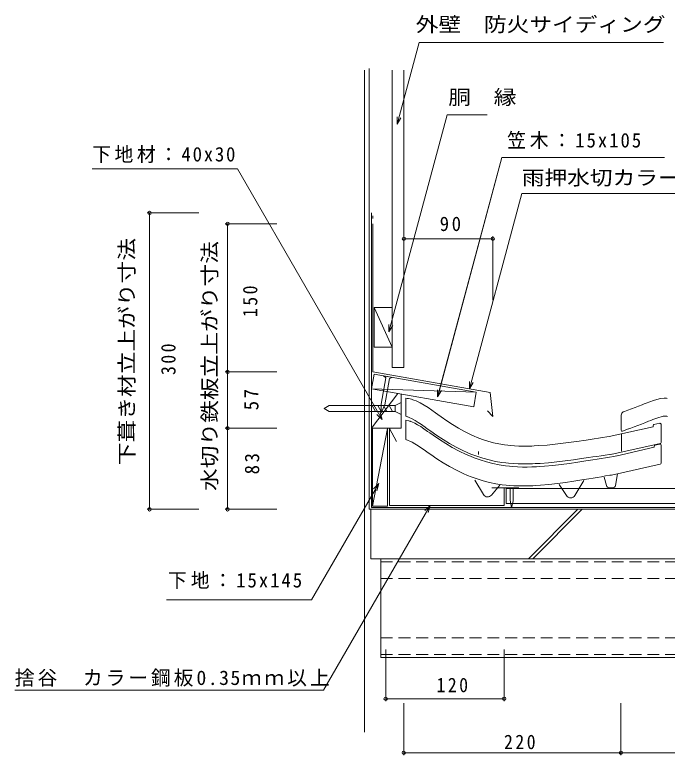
# Model space of a CAD drawing. Units: millimetres, scale not verified. Extents: x -694 to 616, y -441 to 451.
# Drawn here: x -694 to -33, y -298 to 451 of the extents above; entities that cross this region are included whole.
import ezdxf
from ezdxf.enums import TextEntityAlignment as Align

# ---------------------------------------------------------------- set-up
doc = ezdxf.new("R2010")
doc.units = ezdxf.units.MM
doc.header["$LTSCALE"] = 10
doc.linetypes.add('DASHED1', pattern=[1.8, 1.2, -0.6])
doc.linetypes.add('DASHED3', pattern=[4, 3, -1])
for name, color, linetype, lineweight in [('0-0_LAYER001', 4, 'Continuous', 18), ('0-1_LAYER004', 7, 'Continuous', 18), ('0-2_LAYER006', 7, 'Continuous', 18)]:
    doc.layers.add(name, color=color, linetype=linetype, lineweight=lineweight)
doc.styles.add('ＭＳ ゴシック', font='')
doc.styles.get('ＭＳ ゴシック').set_extended_font_data('MS Gothic')

msp = doc.modelspace()

# ---------------------------------------------------------------- linework, layer by layer
at = {"layer": '0-0_LAYER001', "color": 2}
for p, q in [((-306.65, 340.25), (-284.45, 423.07)), ((-284.45, 423.07), (-40.18, 423.07)), ((-265.63, 64.81), (-200.85, 306.58)), ((-200.85, 306.58), (-35.92, 306.58)), ((-180.6, 270.3), (155.81, 270.3)), ((-560.03, 250.48), (-507.53, 250.48)), ((-557.53, -49.52), (-557.53, 250.48)), ((-481.06, 239.55), (-428.56, 239.55)), ((-478.56, 89.55), (-478.56, 239.55)), ((-299.98, 226.88), (-299.98, 209.38)), ((-209.98, 226.88), (-209.98, 162.1)), ((-299.98, 224.38), (-209.98, 224.38)), ((-481.06, 89.55), (-428.56, 89.55)), ((-478.56, 89.55), (-478.56, 32.51)), ((-212.56, 68.6), (-331.4, 89.55)), ((-318.32, 83.6), (-323.01, 57)), ((-311.84, 84.07), (-320.61, 85.62)), ((-318.32, 83.6), (-320.61, 85.62)), ((-314.67, 82.95), (-319.36, 56.36)), ((-314.67, 82.95), (-311.84, 84.07)), ((-233.64, 72.32), (-233.64, 79.82)), ((-332.66, 72.51), (-226.65, 69.05)), ((-229.25, 54.28), (-332.66, 72.51)), ((-332.66, 32.51), (-306.16, 67.84)), ((-226.65, 69.05), (-229.25, 54.28)), ((-302.66, 32.51), (-302.66, 67.22)), ((-332.66, 55.51), (-308.66, 55.51)), ((-328.72, 49.51), (-332.18, 55.51)), ((-322.99, 49.51), (-326.46, 55.51)), ((-322.8, 48.12), (-323.01, 57)), ((-319.36, 56.36), (-322.8, 48.12)), ((-317.27, 49.51), (-320.73, 55.51)), ((-311.55, 49.51), (-315.01, 55.51)), ((-308.66, 55.51), (-302.66, 58.51)), ((-308.66, 49.51), (-308.66, 55.51)), ((-302.66, 46.51), (-302.66, 58.51)), ((-332.66, 49.51), (-308.66, 49.51)), ((-302.66, 46.51), (-308.66, 49.51)), ((-481.06, 32.51), (-428.56, 32.51)), ((-478.56, 32.51), (-478.56, -49.52)), ((-302.66, 32.51), (-332.66, 32.51)), ((-316.62, 32.21), (-331.62, -46.39)), ((-316.62, 32.21), (-316.62, -46.39)), ((-314.4, 32.21), (-314.4, -45.52)), ((-198.4, -27.78), (-198.4, -45.52)), ((-198.4, -27.78), (-183.4, -27.78)), ((615.56, -28.52), (-196.4, -28.52)), ((-196.4, -28.52), (-196.4, -43.52)), ((-192.4, -28.78), (-194.03, -27.78)), ((-187.77, -27.78), (-194.03, -27.78)), ((-192.4, -28.78), (-192.4, -40.3)), ((-189.4, -28.78), (-187.77, -27.78)), ((-189.4, -28.78), (-189.4, -41.11)), ((615.56, -43.52), (-196.4, -43.52)), ((-190.9, -47.78), (-192.4, -40.3)), ((-189.4, -41.11), (-190.9, -47.78)), ((-560.03, -49.52), (-507.53, -49.52)), ((-481.06, -49.52), (-428.56, -49.52)), ((-273.37, -45.52), (-381.29, -232.45)), ((-334.98, -49.52), (615.56, -49.52)), ((-333.4, -49.52), (-333.4, -99.52)), ((-198.4, -45.52), (-314.4, -45.52)), ((-173.7, -99.52), (-123.7, -49.52)), ((-169.46, -99.52), (-119.46, -49.52)), ((-333.4, -99.52), (615.56, -99.52)), ((-323.4, -99.52), (-323.4, -199.52)), ((-318.4, -243.8), (-318.4, -191.3)), ((-198.4, -243.8), (-198.4, -191.3)), ((-323.4, -199.52), (615.56, -199.52)), ((-381.29, -232.45), (-694, -232.45)), ((-318.4, -241.3), (-198.4, -241.3)), ((-300.14, -298.37), (-300.14, -245.87)), ((-80.14, -298.37), (-80.14, -245.87)), ((-300.14, -295.87), (-80.14, -295.87)), ((-80.14, -295.87), (184.86, -295.87))]:
    msp.add_line(p, q, dxfattribs=at)
at = {"layer": '0-0_LAYER001'}
for p, q in [((-298.03, 62.94), (-298.03, 44.73)), ((-79.85, 30.44), (-79.85, 46.17)), ((-77.82, 49.02), (-77.39, 49.18)), ((-298.03, 40.59), (-298.03, 21.15)), ((-298.03, 40.59), (-294.86, 39.94)), ((-294.86, 39.94), (-294.2, 39.78)), ((-294.2, 39.78), (-293.41, 39.55)), ((-293.41, 39.55), (-293.23, 39.5)), ((-293.23, 39.5), (-291.77, 38.96)), ((-291.77, 38.96), (-288.94, 37.69)), ((-288.94, 37.69), (-286.07, 36.14)), ((-40.7, 37.52), (-46.7, 36.27)), ((-286.07, 36.14), (-282.96, 34.21)), ((-282.96, 34.21), (-279.59, 31.95)), ((-279.59, 31.95), (-275.96, 29.41)), ((-91.95, 24.19), (-47.5, 33.84)), ((-78.5, 29.51), (-72.32, 31.85)), ((-47.5, 35.3), (-47.5, 33.84)), ((-39.5, 36.54), (-39.5, 17.96)), ((-275.96, 29.41), (-273.73, 27.83)), ((-273.73, 27.83), (-270.19, 25.37)), ((-270.19, 25.37), (-264.01, 21.21)), ((-79.68, 9.31), (-79.68, 26.5)), ((-298.03, 21.15), (-291.73, 18.33)), ((-291.73, 18.33), (-288.75, 16.71)), ((-288.75, 16.71), (-285.56, 14.73)), ((-264.01, 21.21), (-257.6, 17.13)), ((-257.6, 17.13), (-250.96, 13.19)), ((-40.28, 16.98), (-90.42, 6.1)), ((-40.72, 16.48), (-45.75, 15.34)), ((-39.5, -2.78), (-39.5, 15.5)), ((-285.56, 14.73), (-282.14, 12.44)), ((-282.14, 12.44), (-278.5, 9.88)), ((-278.5, 9.88), (-276.27, 8.31)), ((-276.27, 8.31), (-272.74, 5.86)), ((-250.96, 13.19), (-244.07, 9.46)), ((-244.07, 9.46), (-237, 6.05)), ((-85.2, 4.36), (-46.53, 13.41)), ((-46.53, 14.36), (-46.53, 13.41)), ((-272.74, 5.86), (-266.59, 1.72)), ((-266.59, 1.72), (-260.23, -2.33)), ((-237, 6.05), (-232.63, 4.15)), ((-232.63, 4.15), (-228.95, 2.68)), ((-228.95, 2.68), (-222.78, 0.48)), ((-222.78, 0.48), (-216.42, -1.47)), ((-115.68, -0.53), (-110.94, 0.23)), ((-110.94, 0.23), (-108.49, 0.63)), ((-108.49, 0.63), (-104.28, 1.32)), ((-104.28, 1.32), (-100.08, 2.01)), ((-100.08, 2.01), (-95.88, 2.7)), ((-95.88, 2.7), (-91.69, 3.4)), ((-91.69, 3.4), (-87.5, 4.09)), ((-87.5, 4.09), (-85.07, 4.5)), ((-260.23, -2.33), (-253.66, -6.23)), ((-253.66, -6.23), (-246.84, -9.92)), ((-216.42, -1.47), (-209.95, -3.13)), ((-209.95, -3.13), (-203.41, -4.48)), ((-203.41, -4.48), (-196.89, -5.5)), ((-196.89, -5.5), (-192.96, -5.97)), ((-192.96, -5.97), (-189.91, -6.25)), ((-189.91, -6.25), (-184.95, -6.56)), ((-184.95, -6.56), (-179.98, -6.72)), ((-179.98, -6.72), (-175.08, -6.74)), ((-175.08, -6.74), (-170.25, -6.63)), ((-170.25, -6.63), (-165.53, -6.43)), ((-165.53, -6.43), (-162.73, -6.27)), ((-162.73, -6.27), (-157.67, -5.91)), ((-157.67, -5.91), (-149.11, -5.12)), ((-149.11, -5.12), (-140.6, -4.15)), ((-140.6, -4.15), (-132.19, -3.03)), ((-132.19, -3.03), (-123.88, -1.82)), ((-123.88, -1.82), (-115.68, -0.53)), ((-40.28, -3.76), (-89.86, -14.82)), ((-246.84, -9.92), (-239.85, -13.29)), ((-239.85, -13.29), (-235.55, -15.16)), ((-91.51, -15.09), (-89.89, -14.82)), ((-85.49, -25.25), (-83.56, -13.65)), ((-235.55, -15.16), (-231.92, -16.61)), ((-231.92, -16.61), (-225.83, -18.78)), ((-219.4, -34.53), (-227.94, -20)), ((-225.83, -18.78), (-219.56, -20.71)), ((-219.56, -20.71), (-213.18, -22.34)), ((-213.18, -22.34), (-206.73, -23.67)), ((-144.52, -23.33), (-136.15, -22.21)), ((-136.15, -22.21), (-127.86, -21)), ((-127.86, -21), (-119.67, -19.72)), ((-126.78, -35.46), (-117.84, -20.22)), ((-119.67, -19.72), (-114.94, -18.95)), ((-114.94, -18.95), (-112.49, -18.56)), ((-112.49, -18.56), (-108.29, -17.87)), ((-108.29, -17.87), (-104.09, -17.18)), ((-104.09, -17.18), (-99.89, -16.48)), ((-99.89, -16.48), (-95.7, -15.79)), ((-94.79, -25.51), (-97.04, -16.94)), ((-95.7, -15.79), (-91.51, -15.09)), ((-211.23, -35.18), (-202.93, -25.12)), ((-206.73, -23.67), (-200.3, -24.68)), ((-200.3, -24.68), (-196.44, -25.14)), ((-196.44, -25.14), (-193.44, -25.41)), ((-193.44, -25.41), (-188.54, -25.73)), ((-188.54, -25.73), (-183.63, -25.88)), ((-183.63, -25.88), (-178.78, -25.9)), ((-178.78, -25.9), (-174, -25.79)), ((-174, -25.79), (-169.31, -25.59)), ((-169.31, -25.59), (-166.54, -25.43)), ((-166.54, -25.43), (-161.51, -25.08)), ((-161.51, -25.08), (-153, -24.3)), ((-153, -24.3), (-144.52, -23.33)), ((-135.29, -35.65), (-142.61, -24.35)), ((-88.45, -27.76), (-91.87, -27.76))]:
    msp.add_line(p, q, dxfattribs=at)
at = {"layer": '0-0_LAYER001', "color": 2, "linetype": 'DASHED1'}
for p, q in [((-380.66, 52.51), (-375.66, 55.51)), ((-375.66, 49.51), (-380.66, 52.51)), ((-375.66, 55.51), (-333.41, 55.51)), ((-375.66, 49.51), (-332.66, 49.51)), ((-224.28, 9.06), (-224.28, 6.06))]:
    msp.add_line(p, q, dxfattribs=at)
at = {"layer": '0-0_LAYER001', "color": 2, "linetype": 'DASHED3'}
msp.add_line((615.56, -47.52), (-332.66, -47.52), dxfattribs=at)
at = {"layer": '0-0_LAYER001', "color": 1, "linetype": 'DASHED1'}
for p, q in [((-323.4, -102.72), (615.56, -102.72)), ((-323.4, -119.52), (615.56, -119.52)), ((-323.4, -179.52), (615.56, -179.52)), ((-323.4, -196.32), (615.56, -196.32))]:
    msp.add_line(p, q, dxfattribs=at)
at = {"layer": '0-0_LAYER001', "color": 2}
for points in [[(-315.07, 130.14), (-256.26, 349.6), (-215.76, 349.6)], [(-302.9, 346.74), (-306.65, 340.25), (-306.65, 347.75)], [(-322.06, 41.26), (-468.56, 295.01), (-615.56, 295.01)], [(-229.89, 78.81), (-233.64, 72.32), (-180.6, 270.3)], [(-311.32, 136.63), (-315.07, 130.14), (-315.07, 137.64)], [(-226.65, 69.05), (-330.05, 87.28), (-332.66, 72.51)], [(-229.89, 78.81), (-233.64, 72.32), (-233.64, 79.82)], [(-212.56, 68.6), (-209.98, 44.46), (-215.26, 50.06)], [(-324, 48.51), (-322.06, 41.26), (-327.37, 46.57)], [(-316.62, -46.39), (-331.62, -46.39), (-331.62, 32.21)], [(-325.48, -23.41), (-393.43, -141.11), (-540.43, -141.11)], [(-330.78, -28.72), (-325.48, -23.41), (-327.42, -30.66)], [(-278.68, -50.83), (-273.37, -45.52), (-275.31, -52.77)]]:
    msp.add_lwpolyline(points, dxfattribs=at)
at = {"layer": '0-0_LAYER001'}
for points in [[(-298.06, 62.94), (-296.59, 62.77), (-295.13, 62.52), (-293.68, 62.21), (-292.24, 61.83), (-290.81, 61.39), (-289.99, 61.12), (-287.49, 60.17), (-283.33, 58.24), (-279.33, 55.99), (-275.44, 53.51), (-271.64, 50.87), (-267.87, 48.15), (-265.69, 46.57), (-262.36, 44.18), (-256.56, 40.17), (-250.69, 36.31), (-244.72, 32.66), (-238.62, 29.25), (-232.38, 26.12), (-228.68, 24.46), (-225.62, 23.18), (-220.26, 21.18), (-214.8, 19.43), (-209.27, 17.93), (-203.67, 16.69), (-198.02, 15.72), (-194.73, 15.29), (-192.21, 15.02), (-187.86, 14.68), (-183.5, 14.48), (-179.14, 14.41), (-174.77, 14.44), (-170.4, 14.57), (-167.87, 14.68), (-163.14, 14.95), (-155.01, 15.58), (-146.88, 16.39), (-138.78, 17.35), (-130.69, 18.43)], [(-77.39, 49.18), (-76.58, 49.49), (-73.03, 50.83), (-69.47, 52.17), (-65.9, 53.54), (-62.32, 54.92), (-58.71, 56.34), (-56.61, 57.17), (-54.53, 58), (-50.92, 59.4), (-47.29, 60.68), (-43.63, 61.75), (-39.95, 62.5), (-36.24, 62.84), (-34.08, 62.82), (-33.24, 62.76)], [(-298.03, 44.73), (-297.88, 44.7), (-297.14, 44.51), (-296.29, 44.25), (-296.05, 44.17), (-294.49, 43.57), (-291.54, 42.2), (-288.58, 40.54), (-285.41, 38.52), (-282.03, 36.18), (-278.42, 33.57), (-276.22, 31.97), (-272.73, 29.47), (-266.63, 25.25), (-260.33, 21.11), (-253.81, 17.12), (-247.04, 13.33), (-240.1, 9.86), (-235.83, 7.93), (-232.22, 6.44), (-226.17, 4.17), (-219.92, 2.16), (-213.57, 0.44), (-207.13, -0.98), (-200.72, -2.08), (-196.86, -2.59), (-193.87, -2.91), (-188.97, -3.29), (-184.07, -3.51), (-179.22, -3.6), (-174.44, -3.56), (-169.75, -3.42), (-166.97, -3.3), (-161.94, -3.01), (-153.41, -2.35), (-144.93, -1.5), (-136.54, -0.51), (-128.24, 0.59), (-120.03, 1.76), (-115.29, 2.46)], [(-72.29, 31.87), (-70.23, 32.64), (-66.66, 33.99), (-63.07, 35.35), (-59.45, 36.74), (-55.79, 38.15), (-52.11, 39.59), (-49.96, 40.44), (-47.94, 41.25), (-44.66, 42.52), (-41.77, 43.54), (-39.3, 44.26), (-37.31, 44.67), (-35.53, 44.83), (-34.85, 44.83), (-34.93, 44.83), (-34.31, 44.76), (-33.72, 44.66), (-33.05, 44.51)], [(-130.69, 18.43), (-122.6, 19.57), (-117.92, 20.26), (-115.48, 20.62), (-111.29, 21.25), (-107.09, 21.88), (-102.89, 22.51), (-98.7, 23.15), (-94.51, 23.79), (-92.07, 24.15)], [(-115.29, 2.46), (-112.84, 2.82), (-108.62, 3.45), (-104.41, 4.08), (-100.2, 4.72), (-96, 5.35), (-91.8, 5.99), (-90.18, 6.24)]]:
    msp.add_lwpolyline(points, dxfattribs=at)
at = {"layer": '0-0_LAYER001', "color": 2}
for centre in [(-557.53, 250.48), (-478.56, 239.55), (-299.98, 224.38), (-209.98, 224.38), (-478.56, 89.55), (-478.56, 89.55), (-478.56, 32.51), (-478.56, 32.51), (-557.53, -49.52), (-478.56, -49.52), (-318.4, -241.3), (-198.4, -241.3), (-300.14, -295.87), (-80.14, -295.87), (-80.14, -295.87)]:
    msp.add_circle(centre, 1.7, dxfattribs=at)
at = {"layer": '0-0_LAYER001'}
for centre, radius, start, end in [((-76.74, 46.22), 3, 110.94902, 178.7), ((-40.5, 36.54), 1, 0, 101.73308), ((-78.85, 30.44), 1, 180, 290.73166), ((-46.5, 35.3), 1, 101.73308, 180), ((-45.53, 14.36), 1, 102.72435, 180), ((-40.5, 15.5), 1, 0, 102.72435), ((-40.5, 17.96), 1, 282.24497, 0), ((-40.5, -2.78), 1, 282.58296, 0), ((-91.89, -24.75), 3, 194.67639, 270), ((-88.45, -24.76), 3, 270, 350.53767), ((-215.09, -32), 5, 210.42578, 320.47001), ((-131.09, -32.93), 5, 212.93986, 329.61716)]:
    msp.add_arc(centre, radius, start, end, dxfattribs=at)
at = {"layer": '0-1_LAYER004'}
for p, q in [((-306.65, 340.25), (-284.45, 423.07)), ((-284.45, 423.07), (-37.04, 423.07)), ((-339.79, 394.8), (-339.79, -275.03)), ((-334.98, -49.52), (-334.98, 396.79)), ((-315.07, 130.14), (-256.26, 349.6)), ((-256.26, 349.6), (-215.76, 349.6)), ((-265.75, 64.39), (-200.85, 306.58)), ((-615.56, 295.01), (-468.56, 295.01)), ((-180.6, 270.3), (152.68, 270.3)), ((-560.03, 250.48), (-507.53, 250.48)), ((-557.53, -49.52), (-557.53, 250.48)), ((-480.26, 239.55), (-428.56, 239.55)), ((-478.56, 239.55), (-478.56, -49.52)), ((-331.4, 89.55), (-331.4, 239.55)), ((-209.98, 226.08), (-209.98, 162.1)), ((-299.98, 224.38), (-209.98, 224.38)), ((-311.98, 114.59), (-329.98, 154.59)), ((-311.98, 114.59), (-311.98, 154.59)), ((-480.26, 89.55), (-428.56, 89.55)), ((-318.32, 83.6), (-323.01, 57)), ((-318.32, 83.6), (-320.61, 85.62)), ((-233.64, 72.32), (-229.89, 78.81)), ((-332.66, 72.51), (-226.65, 69.05)), ((-306.16, 67.84), (-332.66, 32.51)), ((-265.75, 71.56), (-265.75, 64.39)), ((-265.75, 64.39), (-262, 70.89)), ((-302.66, 32.51), (-302.66, 67.22)), ((-308.66, 55.51), (-302.66, 58.51)), ((-375.66, 49.51), (-308.66, 49.51)), ((-308.66, 49.51), (-302.66, 46.51)), ((-480.26, 32.51), (-428.56, 32.51)), ((-302.66, 32.51), (-332.66, 32.51)), ((-316.62, 32.21), (-331.62, -46.39)), ((-314.4, 32.21), (-307.44, 19.22)), ((-325.48, -23.41), (-393.43, -141.11)), ((-325.48, -23.41), (-330.78, -28.72)), ((-325.48, -23.41), (-327.42, -30.66)), ((-198.4, -27.78), (-210.82, -27.78)), ((-198.4, -27.78), (-198.4, -45.52)), ((615.56, -43.52), (-196.4, -43.52)), ((-559.23, -49.52), (-507.53, -49.52)), ((-480.26, -49.52), (-428.56, -49.52)), ((-273.37, -45.52), (-381.29, -232.45)), ((615.56, -49.52), (-334.98, -49.52)), ((-333.4, -99.52), (-333.4, -49.52)), ((-123.7, -49.52), (-173.7, -99.52)), ((-169.46, -99.52), (-119.46, -49.52)), ((-333.4, -99.52), (615.56, -99.52)), ((-323.4, -196.32), (-323.4, -99.52)), ((-540.43, -141.11), (-393.43, -141.11)), ((-318.4, -191.3), (-318.4, -243)), ((-198.4, -243), (-198.4, -196.32)), ((-381.29, -232.45), (-690.86, -232.45)), ((-318.4, -241.3), (-198.4, -241.3)), ((-300.14, -245.87), (-300.14, -297.57)), ((-80.14, -297.57), (-80.14, -245.87)), ((-300.14, -295.87), (449.86, -295.87))]:
    msp.add_line(p, q, dxfattribs=at)
at = {"layer": '0-1_LAYER004', "color": 2}
for p, q in [((-339.79, 394.8), (-339.79, -275.03)), ((-334.98, 396.79), (-334.98, -49.52)), ((-311.98, 94.03), (-311.98, 394.8)), ((-299.98, 94.03), (-299.98, 394.8)), ((-331.4, 89.55), (-331.4, 239.55)), ((-329.98, 154.59), (-311.98, 114.59)), ((-299.98, 94.03), (-311.98, 94.03))]:
    msp.add_line(p, q, dxfattribs=at)
at = {"layer": '0-1_LAYER004', "color": 2, "linetype": 'DASHED3'}
msp.add_line((-332.66, -47.52), (-332.66, 250.48), dxfattribs=at)
at = {"layer": '0-1_LAYER004'}
for points in [[(-311.98, 394.8), (-311.98, 94.03), (-299.98, 94.03), (-299.98, 394.8)], [(-306.65, 347.75), (-306.65, 340.25), (-302.9, 346.74)], [(-200.85, 306.58), (-35.92, 306.58), (-200.85, 306.58)], [(-468.56, 295.01), (-322.06, 41.26), (-324, 48.51)], [(-180.6, 270.3), (-233.64, 72.32), (-233.64, 79.82)], [(-332.66, 250.48), (-332.66, -47.52), (615.56, -47.52)], [(-311.98, 114.59), (-329.98, 114.59), (-329.98, 154.59), (-311.98, 154.59)], [(-315.07, 137.64), (-315.07, 130.14), (-311.32, 136.63)], [(-215.26, 50.06), (-209.98, 44.46), (-212.56, 68.6), (-331.4, 89.55)], [(-323.01, 57), (-322.8, 48.12), (-319.36, 56.36), (-314.67, 82.95), (-311.84, 84.07)], [(-308.66, 49.51), (-308.66, 55.51), (-332.66, 55.51), (-375.66, 55.51)], [(-322.06, 41.26), (-327.37, 46.57), (-322.06, 41.26)], [(-331.62, 32.21), (-331.62, -46.39), (-316.62, -46.39), (-316.62, 32.21)], [(-198.4, -45.52), (-314.4, -45.52), (-314.4, 32.21)], [(-196.4, -43.52), (-196.4, -28.52), (611.19, -28.52)], [(-278.68, -50.83), (-273.37, -45.52), (-275.31, -52.77)], [(615.56, -199.52), (-323.4, -199.52), (-323.4, -196.32)]]:
    msp.add_lwpolyline(points, dxfattribs=at)
at = {"layer": '0-1_LAYER004', "color": 2}
msp.add_lwpolyline([(-311.98, 114.59), (-311.98, 154.59), (-329.98, 154.59), (-329.98, 114.59)], close=True, dxfattribs=at)
at = {"layer": '0-1_LAYER004'}
msp.add_lwpolyline([(-332.66, 72.51), (-330.05, 87.28), (-226.65, 69.05), (-229.25, 54.28)], close=True, dxfattribs=at)
at = {"layer": '0-2_LAYER006', "color": 2}
msp.add_line((-331.4, 244.92), (-331.4, 247.39), dxfattribs=at)
at = {"layer": '0-2_LAYER006'}
for q in [(-233.64, 79.82), (-229.89, 78.81)]:
    msp.add_line((-233.64, 72.32), q, dxfattribs=at)

# ---------------------------------------------------------------- texts
at = {"layer": '0-0_LAYER001', "color": 7, "style": 'ＭＳ ゴシック', "width": 1.15}
for s, p in [('外壁\u3000防火サイディング', (-287.91, 429.56)), ('胴\u3000縁', (-254.98, 355.87))]:
    msp.add_text(s, height=14.66, dxfattribs=at).set_placement(p, align=Align.BOTTOM_LEFT)
at = {"layer": '0-0_LAYER001', "color": 7, "char_height": 14.66, "attachment_point": 7, "style": 'ＭＳ ゴシック'}
for s, insert in [('\\T1.21;\\W0.95;笠木：15x105', (-195.4, 315.1)), ('\\T1.19;\\W0.95;下地材：40x30', (-615.6, 300.99)), ('\\T1.21;\\W0.95;下地：15x145', (-538.77, -130.19)), ('\\T1.15;捨谷\u3000カラー鋼板0.35ｍｍ以上', (-694, -228.97))]:
    msp.add_mtext(s, dxfattribs=dict(at, insert=insert))
at = {"layer": '0-2_LAYER006', "style": 'ＭＳ ゴシック', "width": 1.15}
msp.add_text('雨押水切カラー鋼板0.35ｍｍ以上', height=14.66, dxfattribs=at).set_placement((-180.6, 274.41), align=Align.BOTTOM_LEFT)
for s, p in [('下葺き材立上がり寸法', (-568.81, -4.86)), ('水切り鉄板立上がり寸法', (-484.98, -30.96))]:
    msp.add_text(s, height=14.66, rotation=90, dxfattribs=at).set_placement(p, align=Align.BOTTOM_LEFT)
at = {"layer": '0-2_LAYER006', "char_height": 14.66, "attachment_point": 7, "style": 'ＭＳ ゴシック'}
for s, insert in [('\\T1.28;\\W0.95;90', (-263.68, 231.91)), ('\\T1.28;\\W0.9;120', (-266.94, -234.87)), ('\\T1.28;\\W0.9;220', (-198.56, -292.47))]:
    msp.add_mtext(s, dxfattribs=dict(at, insert=insert))
at = {"layer": '0-2_LAYER006', "char_height": 14.66, "attachment_point": 7, "rotation": 90, "style": 'ＭＳ ゴシック'}
for s, insert in [('\\T1.28;\\W0.9;150', (-448.16, 145.07)), ('\\T1.28;\\W0.9;300', (-531, 86.39)), ('\\T1.28;\\W0.95;57', (-447.01, 50.73)), ('\\T1.28;\\W0.95;83', (-446.27, -14.16))]:
    msp.add_mtext(s, dxfattribs=dict(at, insert=insert))

doc.saveas('drawing.dxf')
